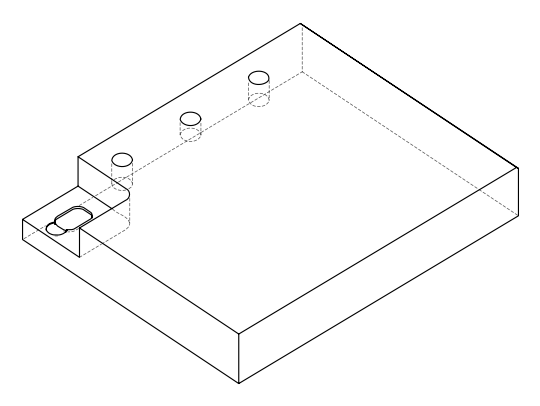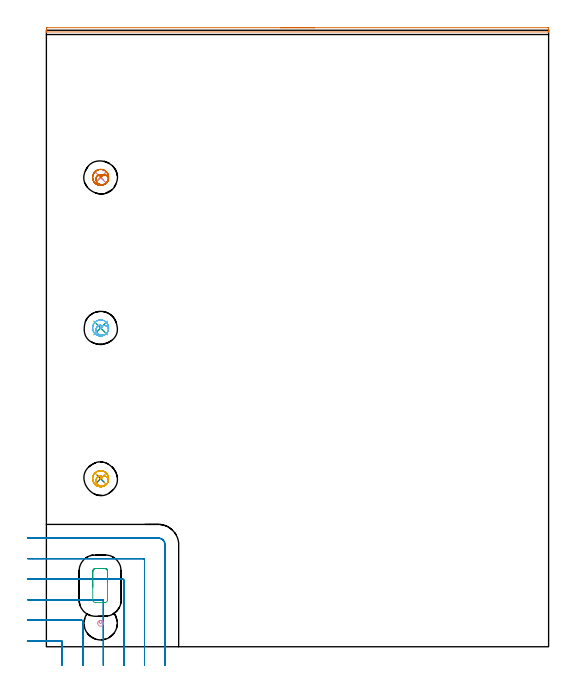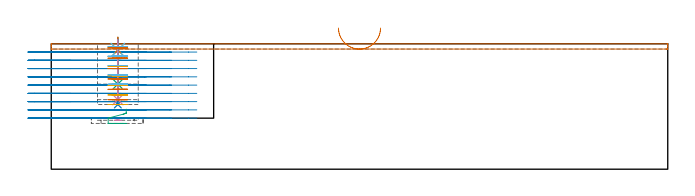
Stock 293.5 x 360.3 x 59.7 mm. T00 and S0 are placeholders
(PLAN: 13 operations, 4 tool changes, 18.7 min)
(1 AREA_MILL | FG_CHAMFER_SURFACE | UGT0205_001 | 2.5 min | 917 mm3)
(2 MILL_CORNER_NOTCH_RECTANGULAR | CORNER_NOTCH_RECTANGULAR | NXT0201_012 | Follow Part, ap 4, ae 75% | 11.52 min | 194590 mm3)
(3 MILL_RECTANGULAR_POCKET | POCKET_RECTANGULAR_STRAIGHT | NXT0201_012 | Follow Part, ap 4, ae 75% | 0.22 min | 2027 mm3)
(4 MILL_BLIND_HOLE_FROM_SOLID_MATERIAL | STEP1POCKET | NXT0201_012 | Spiral | 0.07 min | 226 mm3)
(5 SPOT_DRILL | STEP1POCKET_1 | NXT0321_9005460120000 | 0.05 min | 172 mm3)
(6 SPOT_DRILL_1 | STEP1POCKET_2 | NXT0321_9005460120000 | 0.05 min | 188 mm3)
(7 SPOT_DRILL_2 | STEP1POCKET_3 | NXT0321_9005460120000 | 0.05 min | 189 mm3)
(8 DRILL_BLIND_HOLE_INTO_CENTER | STEP1POCKET_1 | NXT0301_128 | 0.13 min | 2944 mm3)
(9 DRILL_BLIND_HOLE_INTO_CENTER_1 | STEP1POCKET_2 | NXT0301_128 | 0.09 min | 1861 mm3)
(10 DRILL_BLIND_HOLE_INTO_CENTER_2 | STEP1POCKET_3 | NXT0301_128 | 0.12 min | 2698 mm3)
(11 MILL_ROUGH_BLIND_HOLE_CONTOUR | STEP1POCKET_1 | NXT0201_013 | Spiral | 1.51 min | 5388 mm3)
(12 MILL_ROUGH_BLIND_HOLE_CONTOUR_1 | STEP1POCKET_2 | NXT0201_013 | Spiral | 1.08 min | 3620 mm3)
(13 MILL_ROUGH_BLIND_HOLE_CONTOUR_2 | STEP1POCKET_3 | NXT0201_013 | Spiral | 1.3 min | 4978 mm3)
(TOOL UGT0205_001 | Chamfer Mill 20 x 3 x 45 deg. | D20 FL50 Z2)
(TOOL NXT0201_012 | ENDMILL 16mm [2P460-1600-NA 1630] | D16 FL38 Z6)
(TOOL NXT0321_9005460120000 | NC Spot Drill, 142deg, 12mm, Carbide, Uncoated | D12 PA142 FL30 Z2)
(TOOL NXT0301_128 | Carbide Drill 12mm [861.1-1200-036A1-GP GC34] | D12 PA150 FL37.4 Z2)
(TOOL NXT0201_013 | ENDMILL 10mm | D10 FL30 Z4)
(OP 1 AREA_MILL)
G17 G21 G94 G90
T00 M6
G54
G17 G0 G90 X136.75 Y361.8 S1061 M3
G43 Z69.7 H0
Z67.2
G94 G1 X136.788 Z66.328 F250.
X136.902 Z65.463
X137.091 Z64.612
X137.353 Z63.78
X137.687 Z62.974
X138.09 Z62.2
X138.559 Z61.464
X139.09 Z60.772
X139.679 Z60.129
X140.322 Z59.54
X141.014 Z59.008
X141.75 Z58.54
X142.524 Z58.137
X143.33 Z57.803
X144.162 Z57.541
X145.014 Z57.352
X145.878 Z57.238
X146.75 Z57.2
X292.877
X293.133 Y361.798 Z57.202
X293.497 Y361.791 Z57.205
X293.5 Y361.771 Z57.225
Y360.55 Z58.445
Y359.858 Z59.142
Y359.596 Z59.404
X293.498 Y359.446 Z59.546
X293.49 Y359.302 Z59.688
X293.323 Y359.3 Z59.7
X0.177
X0.01 Y359.302 Z59.688
X0.002 Y359.446 Z59.546
X0. Y359.596 Z59.404
Y359.858 Z59.142
Y360.55 Z58.445
Y361.771 Z57.225
X0.003 Y361.791 Z57.205
X0.368 Y361.8 Z57.2
X146.75
X147.622 Z57.238
X148.487 Z57.352
X149.338 Z57.541
X150.17 Z57.803
X150.976 Z58.137
X151.75 Z58.54
X152.486 Z59.008
X153.178 Z59.54
X153.821 Z60.129
X154.41 Z60.772
X154.942 Z61.464
X155.41 Z62.2
X155.813 Z62.974
X156.147 Z63.78
X156.409 Z64.612
X156.598 Z65.463
X156.712 Z66.328
X156.75 Z67.2
G0 Z69.7
M5
M2
(OP 2 MILL_CORNER_NOTCH_RECTANGULAR)
G17 G21 G94 G90
T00 M6
G54
G17 G0 G90 X9.3 Y-11. S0 M3
G43 Z69.7 H1
Z55.767
G94 G1 Y-8. F250.
Y2.705 F500.
G3 X8.505 Y3.5 R0.8
G1 X-8.
X-11. F250.
G0 Z69.7
X21.3 Y-11.
Z55.767
G1 Y-8.
Y14.705 F500.
G3 X20.505 Y15.5 R0.8
G1 X-8.
X-11. F250.
G0 Z69.7
X33.3 Y-11.
Z55.767
G1 Y-8.
Y26.704 F500.
G3 X32.504 Y27.5 R0.8
G1 X-8.
X-11. F250.
G0 Z69.7
X45.3 Y-11.
Z55.767
G1 Y-8.
Y38.704 F500.
G3 X44.504 Y39.5 R0.8
G1 X-8.
X-11. F250.
G0 Z69.7
X57.3 Y-11.
Z55.767
G1 Y-8.
Y50.704 F500.
G3 X56.504 Y51.5 R0.8
G1 X-8.
X-11. F250.
G0 Z69.7
X69.3 Y-11.
Z55.767
G1 Y-8.
Y59.6 F500.
G3 X65.4 Y63.5 R3.9
G1 X-8.
X-11. F250.
G0 Z69.7
X9.3 Y-11.
Z51.833
G1 Y-8.
Y2.705 F500.
G3 X8.505 Y3.5 R0.8
G1 X-8.
X-11. F250.
G0 Z69.7
X21.3 Y-11.
Z51.833
G1 Y-8.
Y14.705 F500.
G3 X20.505 Y15.5 R0.8
G1 X-8.
X-11. F250.
G0 Z69.7
X33.3 Y-11.
Z51.833
G1 Y-8.
Y26.704 F500.
G3 X32.504 Y27.5 R0.8
G1 X-8.
X-11. F250.
G0 Z69.7
X45.3 Y-11.
Z51.833
G1 Y-8.
Y38.704 F500.
G3 X44.504 Y39.5 R0.8
G1 X-8.
X-11. F250.
G0 Z69.7
X57.3 Y-11.
Z51.833
G1 Y-8.
Y50.704 F500.
G3 X56.504 Y51.5 R0.8
G1 X-8.
X-11. F250.
G0 Z69.7
X69.3 Y-11.
Z51.833
G1 Y-8.
Y59.6 F500.
G3 X65.4 Y63.5 R3.9
G1 X-8.
X-11. F250.
G0 Z69.7
X9.3 Y-11.
Z47.9
G1 Y-8.
Y2.705 F500.
G3 X8.505 Y3.5 R0.8
G1 X-8.
X-11. F250.
G0 Z69.7
X21.3 Y-11.
Z47.9
G1 Y-8.
Y14.705 F500.
G3 X20.505 Y15.5 R0.8
G1 X-8.
X-11. F250.
G0 Z69.7
X33.3 Y-11.
Z47.9
G1 Y-8.
Y26.704 F500.
G3 X32.504 Y27.5 R0.8
G1 X-8.
X-11. F250.
G0 Z69.7
X45.3 Y-11.
Z47.9
G1 Y-8.
Y38.704 F500.
G3 X44.504 Y39.5 R0.8
G1 X-8.
X-11. F250.
G0 Z69.7
X57.3 Y-11.
Z47.9
G1 Y-8.
Y50.704 F500.
G3 X56.504 Y51.5 R0.8
G1 X-8.
X-11. F250.
G0 Z69.7
X69.3 Y-11.
Z47.9
G1 Y-8.
Y59.6 F500.
G3 X65.4 Y63.5 R3.9
G1 X-8.
X-11. F250.
G0 Z69.7
X9.3 Y-11.
Z43.967
G1 Y-8.
Y2.705 F500.
G3 X8.505 Y3.5 R0.8
G1 X-8.
X-11. F250.
G0 Z69.7
X21.3 Y-11.
Z43.967
G1 Y-8.
Y14.705 F500.
G3 X20.505 Y15.5 R0.8
G1 X-8.
X-11. F250.
G0 Z69.7
X33.3 Y-11.
Z43.967
G1 Y-8.
Y26.704 F500.
G3 X32.504 Y27.5 R0.8
G1 X-8.
X-11. F250.
G0 Z69.7
X45.3 Y-11.
Z43.967
G1 Y-8.
Y38.704 F500.
G3 X44.504 Y39.5 R0.8
G1 X-8.
X-11. F250.
G0 Z69.7
X57.3 Y-11.
Z43.967
G1 Y-8.
Y50.704 F500.
G3 X56.504 Y51.5 R0.8
G1 X-8.
X-11. F250.
G0 Z69.7
X69.3 Y-11.
Z43.967
G1 Y-8.
Y59.6 F500.
G3 X65.4 Y63.5 R3.9
G1 X-8.
X-11. F250.
G0 Z69.7
X9.3 Y-11.
Z40.033
G1 Y-8.
Y2.705 F500.
G3 X8.505 Y3.5 R0.8
G1 X-8.
X-11. F250.
G0 Z69.7
X21.3 Y-11.
Z40.033
G1 Y-8.
Y14.705 F500.
G3 X20.505 Y15.5 R0.8
G1 X-8.
X-11. F250.
G0 Z69.7
X33.3 Y-11.
Z40.033
G1 Y-8.
Y26.704 F500.
G3 X32.504 Y27.5 R0.8
G1 X-8.
X-11. F250.
G0 Z69.7
X45.3 Y-11.
Z40.033
G1 Y-8.
Y38.704 F500.
G3 X44.504 Y39.5 R0.8
G1 X-8.
X-11. F250.
G0 Z69.7
X57.3 Y-11.
Z40.033
G1 Y-8.
Y50.704 F500.
G3 X56.504 Y51.5 R0.8
G1 X-8.
X-11. F250.
G0 Z69.7
X69.3 Y-11.
Z40.033
G1 Y-8.
Y59.6 F500.
G3 X65.4 Y63.5 R3.9
G1 X-8.
X-11. F250.
G0 Z69.7
X9.3 Y-11.
Z36.1
G1 Y-8.
Y2.705 F500.
G3 X8.505 Y3.5 R0.8
G1 X-8.
X-11. F250.
G0 Z69.7
X21.3 Y-11.
Z36.1
G1 Y-8.
Y14.705 F500.
G3 X20.505 Y15.5 R0.8
G1 X-8.
X-11. F250.
G0 Z69.7
X33.3 Y-11.
Z36.1
G1 Y-8.
Y26.704 F500.
G3 X32.504 Y27.5 R0.8
G1 X-8.
X-11. F250.
G0 Z69.7
X45.3 Y-11.
Z36.1
G1 Y-8.
Y38.704 F500.
G3 X44.504 Y39.5 R0.8
G1 X-8.
X-11. F250.
G0 Z69.7
X57.3 Y-11.
Z36.1
G1 Y-8.
Y50.704 F500.
G3 X56.504 Y51.5 R0.8
G1 X-8.
X-11. F250.
G0 Z69.7
X69.3 Y-11.
Z36.1
G1 Y-8.
Y59.6 F500.
G3 X65.4 Y63.5 R3.9
G1 X-8.
X-11. F250.
G0 Z69.7
X9.3 Y-11.
Z32.167
G1 Y-8.
Y2.705 F500.
G3 X8.505 Y3.5 R0.8
G1 X-8.
X-11. F250.
G0 Z69.7
X21.3 Y-11.
Z32.167
G1 Y-8.
Y14.705 F500.
G3 X20.505 Y15.5 R0.8
G1 X-8.
X-11. F250.
G0 Z69.7
X33.3 Y-11.
Z32.167
G1 Y-8.
Y26.704 F500.
G3 X32.504 Y27.5 R0.8
G1 X-8.
X-11. F250.
G0 Z69.7
X45.3 Y-11.
Z32.167
G1 Y-8.
Y38.704 F500.
G3 X44.504 Y39.5 R0.8
G1 X-8.
X-11. F250.
G0 Z69.7
X57.3 Y-11.
Z32.167
G1 Y-8.
Y50.704 F500.
G3 X56.504 Y51.5 R0.8
G1 X-8.
X-11. F250.
G0 Z69.7
X69.3 Y-11.
Z32.167
G1 Y-8.
Y59.6 F500.
G3 X65.4 Y63.5 R3.9
G1 X-8.
X-11. F250.
G0 Z69.7
X9.3 Y-11.
Z28.233
G1 Y-8.
Y2.705 F500.
G3 X8.505 Y3.5 R0.8
G1 X-8.
X-11. F250.
G0 Z69.7
X21.3 Y-11.
Z28.233
G1 Y-8.
Y14.705 F500.
G3 X20.505 Y15.5 R0.8
G1 X-8.
X-11. F250.
G0 Z69.7
X33.3 Y-11.
Z28.233
G1 Y-8.
Y26.704 F500.
G3 X32.504 Y27.5 R0.8
G1 X-8.
X-11. F250.
G0 Z69.7
X45.3 Y-11.
Z28.233
G1 Y-8.
Y38.704 F500.
G3 X44.504 Y39.5 R0.8
G1 X-8.
X-11. F250.
G0 Z69.7
X57.3 Y-11.
Z28.233
G1 Y-8.
Y50.704 F500.
G3 X56.504 Y51.5 R0.8
G1 X-8.
X-11. F250.
G0 Z69.7
X69.3 Y-11.
Z28.233
G1 Y-8.
Y59.6 F500.
G3 X65.4 Y63.5 R3.9
G1 X-8.
X-11. F250.
G0 Z69.7
X9.3 Y-11.
Z24.3
G1 Y-8.
Y2.705 F500.
G3 X8.505 Y3.5 R0.8
G1 X-8.
X-11. F250.
G0 Z69.7
X21.3 Y-11.
Z24.3
G1 Y-8.
Y14.705 F500.
G3 X20.505 Y15.5 R0.8
G1 X-8.
X-11. F250.
G0 Z69.7
X33.3 Y-11.
Z24.3
G1 Y-8.
Y26.704 F500.
G3 X32.504 Y27.5 R0.8
G1 X-8.
X-11. F250.
G0 Z69.7
X45.3 Y-11.
Z24.3
G1 Y-8.
Y38.704 F500.
G3 X44.504 Y39.5 R0.8
G1 X-8.
X-11. F250.
G0 Z69.7
X57.3 Y-11.
Z24.3
G1 Y-8.
Y50.704 F500.
G3 X56.504 Y51.5 R0.8
G1 X-8.
X-11. F250.
G0 Z69.7
X69.3 Y-11.
Z24.3
G1 Y-8.
Y59.6 F500.
G3 X65.4 Y63.5 R3.9
G1 X-8.
X-11. F250.
G0 Z69.7
M5
M2
(OP 3 MILL_RECTANGULAR_POCKET)
G17 G21 G94 G90
T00 M6
G54
G17 G0 G90 X35.7 Y37.543 S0 M3
G43 Z69.7 H1
Z28.59
G94 G1 Y44.1 Z26.833 F250.
Y44.227 Z26.799
X35.642 Y44.545 Z26.713
X35.522 Y44.845 Z26.626
X35.343 Y45.115 Z26.539
X35.115 Y45.343 Z26.453
X34.845 Y45.522 Z26.366
X34.545 Y45.642 Z26.279
X34.227 Y45.7 Z26.193
X28.573 Z24.678
X28.255 Y45.642 Z24.591
X27.955 Y45.522 Z24.505
X27.685 Y45.343 Z24.418
X27.457 Y45.115 Z24.331
X27.278 Y44.845 Z24.245
X27.158 Y44.545 Z24.158
X27.1 Y44.227 Z24.071
Y44.1 Z24.037
Y35.75 Z21.8
Y27.4 F500.
G3 X28.7 Y25.8 R1.6
G1 X34.1
G3 X35.7 Y27.4 R1.6
G1 Y44.1
G3 X34.1 Y45.7 R1.6
G1 X28.7
G3 X27.1 Y44.1 R1.6
G1 Y35.75
Y34.75
G0 Z69.7
M5
M2
(OP 4 MILL_BLIND_HOLE_FROM_SOLID_MATERIAL)
G17 G21 G94 G90
T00 M6
G54
G17 G0 G90 X31.7 Y13.7 S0 M3
G43 Z69.7 H1
Z23.3
G94 G3 X32.55 Y14.55 R0.85 F250.
X31.7 Y15.4 R0.85
X30. Y13.7 R1.7
X31.7 Y15.4 R-1.7
X30.85 Y14.55 R0.85
X31.7 Y13.7 R0.85
G0 Z69.7
M5
M2
(OP 5 SPOT_DRILL)
G17 G21 G94 G90
T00 M6
G54
G17 G0 G90 X31.7 Y98.2 S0 M3
G43 Z69.7 H0
G94 G81 G98 Z56.7 F250. R62.7
G80
M5
M2
(OP 6 SPOT_DRILL_1)
G17 G21 G94 G90
T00 M6
G54
G17 G0 G90 X31.7 Y186.3 S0 M3
G43 Z69.7 H0
G94 G81 G98 Z56.7 F250. R62.7
G80
M5
M2
(OP 7 SPOT_DRILL_2)
G17 G21 G94 G90
T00 M6
G54
G17 G0 G90 X31.7 Y274.3 S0 M3
G43 Z69.7 H0
G94 G81 G98 Z56.7 F250. R62.7
G80
M5
M2
(OP 8 DRILL_BLIND_HOLE_INTO_CENTER)
G17 G21 G94 G90
T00 M6
G54
G17 G0 G90 X31.7 Y98.2 S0 M3
G43 Z69.7 H1
G94 G81 G98 Z30.8 F250. R61.7
G80
M5
M2
(OP 9 DRILL_BLIND_HOLE_INTO_CENTER_1)
G17 G21 G94 G90
T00 M6
G54
G17 G0 G90 X31.7 Y186.3 S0 M3
G43 Z69.7 H1
G94 G81 G98 Z40.5 F250. R61.7
G80
M5
M2
(OP 10 DRILL_BLIND_HOLE_INTO_CENTER_2)
G17 G21 G94 G90
T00 M6
G54
G17 G0 G90 X31.7 Y274.3 S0 M3
G43 Z69.7 H1
G94 G81 G98 Z33.1 F250. R61.7
G80
M5
M2
(OP 11 MILL_ROUGH_BLIND_HOLE_CONTOUR)
G17 G21 G94 G90
T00 M6
G54
G17 G0 G90 X31.7 Y98.2 S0 M3
G43 Z69.7 H0
Z58.143
G94 G3 X31.849 Y99.778 R0.796 F250.
X29.392 Y98.64 R2.324
X31.138 Y94.149 R3.111
X36.07 Y96.47 R3.981
X33.43 Y102.57 R4.7
X36.07 Y96.47 R-4.7
X34.75 Y99.52 R2.35
X31.7 Y98.2 R2.35
G0 Z53.586
G3 X31.849 Y99.778 R0.796
X29.392 Y98.64 R2.324
X31.138 Y94.149 R3.111
X36.07 Y96.47 R3.981
X33.43 Y102.57 R4.7
X36.07 Y96.47 R-4.7
X34.75 Y99.52 R2.35
X31.7 Y98.2 R2.35
G0 Z49.029
G3 X31.849 Y99.778 R0.796
X29.392 Y98.64 R2.324
X31.138 Y94.149 R3.111
X36.07 Y96.47 R3.981
X33.43 Y102.57 R4.7
X36.07 Y96.47 R-4.7
X34.75 Y99.52 R2.35
X31.7 Y98.2 R2.35
G0 Z44.471
G3 X31.849 Y99.778 R0.796
X29.392 Y98.64 R2.324
X31.138 Y94.149 R3.111
X36.07 Y96.47 R3.981
X33.43 Y102.57 R4.7
X36.07 Y96.47 R-4.7
X34.75 Y99.52 R2.35
X31.7 Y98.2 R2.35
G0 Z39.914
G3 X31.849 Y99.778 R0.796
X29.392 Y98.64 R2.324
X31.138 Y94.149 R3.111
X36.07 Y96.47 R3.981
X33.43 Y102.57 R4.7
X36.07 Y96.47 R-4.7
X34.75 Y99.52 R2.35
X31.7 Y98.2 R2.35
G0 Z35.357
G3 X31.849 Y99.778 R0.796
X29.392 Y98.64 R2.324
X31.138 Y94.149 R3.111
X36.07 Y96.47 R3.981
X33.43 Y102.57 R4.7
X36.07 Y96.47 R-4.7
X34.75 Y99.52 R2.35
X31.7 Y98.2 R2.35
G0 Z30.8
G3 X31.849 Y99.778 R0.796
X29.392 Y98.64 R2.324
X31.138 Y94.149 R3.111
X36.07 Y96.47 R3.981
X33.43 Y102.57 R4.7
X36.07 Y96.47 R-4.7
X34.75 Y99.52 R2.35
X31.7 Y98.2 R2.35
G0 Z69.7
M5
M2
(OP 12 MILL_ROUGH_BLIND_HOLE_CONTOUR_1)
G17 G21 G94 G90
T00 M6
G54
G17 G0 G90 X31.7 Y186.3 S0 M3
G43 Z69.7 H0
Z58.26
G94 G3 X31.849 Y187.878 R0.796 F250.
X29.392 Y186.74 R2.324
X31.138 Y182.249 R3.111
X36.07 Y184.57 R3.981
X33.43 Y190.67 R4.7
X36.07 Y184.57 R-4.7
X34.75 Y187.62 R2.35
X31.7 Y186.3 R2.35
G0 Z53.82
G3 X31.849 Y187.878 R0.796
X29.392 Y186.74 R2.324
X31.138 Y182.249 R3.111
X36.07 Y184.57 R3.981
X33.43 Y190.67 R4.7
X36.07 Y184.57 R-4.7
X34.75 Y187.62 R2.35
X31.7 Y186.3 R2.35
G0 Z49.38
G3 X31.849 Y187.878 R0.796
X29.392 Y186.74 R2.324
X31.138 Y182.249 R3.111
X36.07 Y184.57 R3.981
X33.43 Y190.67 R4.7
X36.07 Y184.57 R-4.7
X34.75 Y187.62 R2.35
X31.7 Y186.3 R2.35
G0 Z44.94
G3 X31.849 Y187.878 R0.796
X29.392 Y186.74 R2.324
X31.138 Y182.249 R3.111
X36.07 Y184.57 R3.981
X33.43 Y190.67 R4.7
X36.07 Y184.57 R-4.7
X34.75 Y187.62 R2.35
X31.7 Y186.3 R2.35
G0 Z40.5
G3 X31.849 Y187.878 R0.796
X29.392 Y186.74 R2.324
X31.138 Y182.249 R3.111
X36.07 Y184.57 R3.981
X33.43 Y190.67 R4.7
X36.07 Y184.57 R-4.7
X34.75 Y187.62 R2.35
X31.7 Y186.3 R2.35
G0 Z69.7
M5
M2
(OP 13 MILL_ROUGH_BLIND_HOLE_CONTOUR_2)
G17 G21 G94 G90
T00 M6
G54
G17 G0 G90 X31.7 Y274.3 S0 M3
G43 Z69.7 H0
Z57.767
G94 G3 X31.849 Y275.878 R0.796 F250.
X29.392 Y274.74 R2.324
X31.138 Y270.249 R3.111
X36.07 Y272.57 R3.981
X33.43 Y278.67 R4.7
X36.07 Y272.57 R-4.7
X34.75 Y275.62 R2.35
X31.7 Y274.3 R2.35
G0 Z52.833
G3 X31.849 Y275.878 R0.796
X29.392 Y274.74 R2.324
X31.138 Y270.249 R3.111
X36.07 Y272.57 R3.981
X33.43 Y278.67 R4.7
X36.07 Y272.57 R-4.7
X34.75 Y275.62 R2.35
X31.7 Y274.3 R2.35
G0 Z47.9
G3 X31.849 Y275.878 R0.796
X29.392 Y274.74 R2.324
X31.138 Y270.249 R3.111
X36.07 Y272.57 R3.981
X33.43 Y278.67 R4.7
X36.07 Y272.57 R-4.7
X34.75 Y275.62 R2.35
X31.7 Y274.3 R2.35
G0 Z42.967
G3 X31.849 Y275.878 R0.796
X29.392 Y274.74 R2.324
X31.138 Y270.249 R3.111
X36.07 Y272.57 R3.981
X33.43 Y278.67 R4.7
X36.07 Y272.57 R-4.7
X34.75 Y275.62 R2.35
X31.7 Y274.3 R2.35
G0 Z38.033
G3 X31.849 Y275.878 R0.796
X29.392 Y274.74 R2.324
X31.138 Y270.249 R3.111
X36.07 Y272.57 R3.981
X33.43 Y278.67 R4.7
X36.07 Y272.57 R-4.7
X34.75 Y275.62 R2.35
X31.7 Y274.3 R2.35
G0 Z33.1
G3 X31.849 Y275.878 R0.796
X29.392 Y274.74 R2.324
X31.138 Y270.249 R3.111
X36.07 Y272.57 R3.981
X33.43 Y278.67 R4.7
X36.07 Y272.57 R-4.7
X34.75 Y275.62 R2.35
X31.7 Y274.3 R2.35
G0 Z69.7
M5
M2
